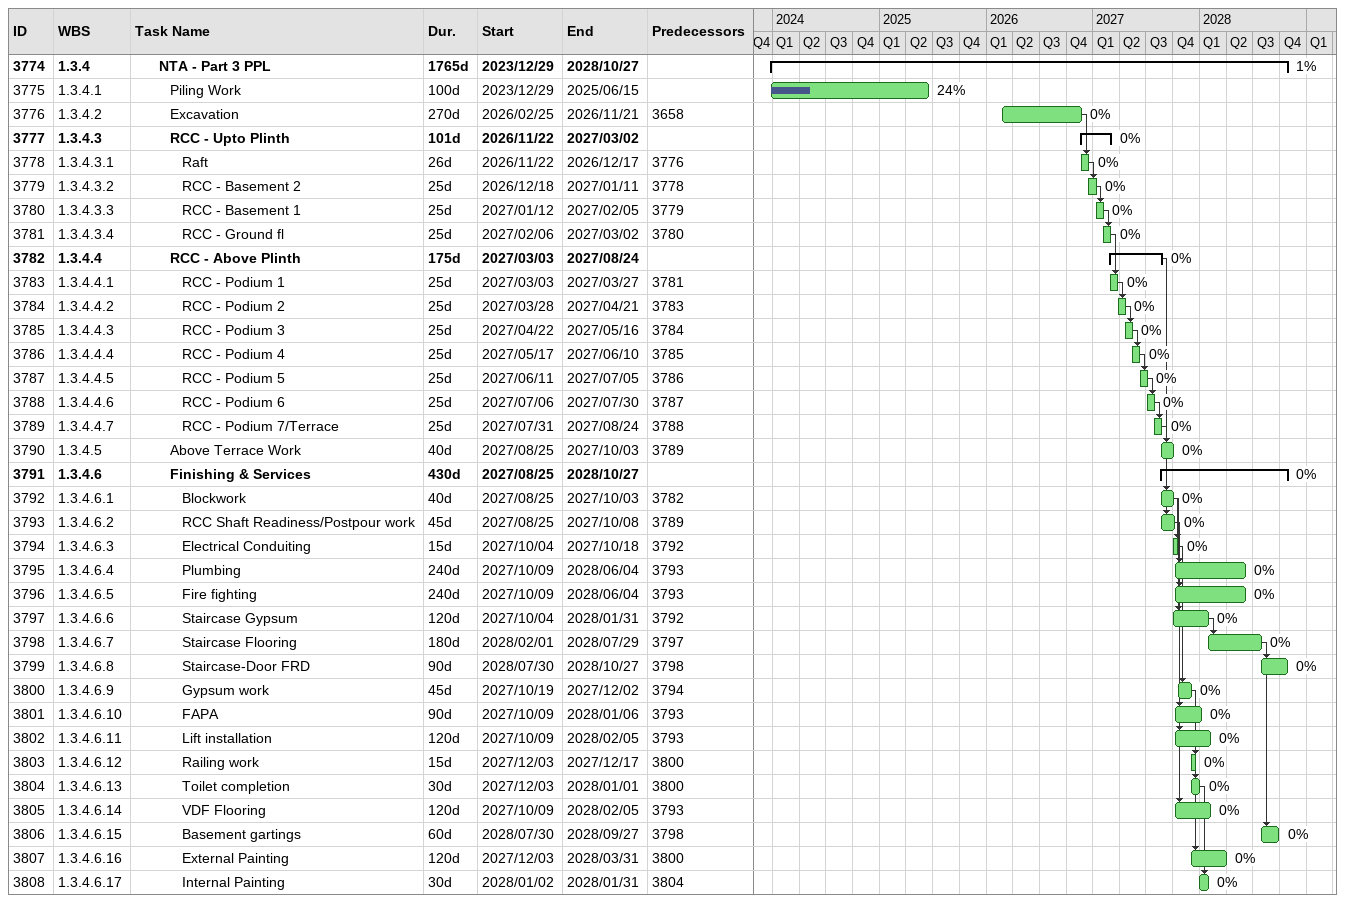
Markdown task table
| ID | WBS | Task | Duration | Start | Finish | Predecessors | % complete |
|---|---|---|---|---|---|---|---|
| 3774 | 1.3.4 | **NTA - Part 3 PPL** | 1765d | 2023-12-29 | 2028-10-27 |  | 1 |
| 3775 | 1.3.4.1 | Piling Work | 100d | 2023-12-29 | 2025-06-15 |  | 24 |
| 3776 | 1.3.4.2 | Excavation | 270d | 2026-02-25 | 2026-11-21 | 3658 | 0 |
| 3777 | 1.3.4.3 | **RCC - Upto Plinth** | 101d | 2026-11-22 | 2027-03-02 |  | 0 |
| 3778 | 1.3.4.3.1 | Raft | 26d | 2026-11-22 | 2026-12-17 | 3776 | 0 |
| 3779 | 1.3.4.3.2 | RCC - Basement 2 | 25d | 2026-12-18 | 2027-01-11 | 3778 | 0 |
| 3780 | 1.3.4.3.3 | RCC - Basement 1 | 25d | 2027-01-12 | 2027-02-05 | 3779 | 0 |
| 3781 | 1.3.4.3.4 | RCC - Ground fl | 25d | 2027-02-06 | 2027-03-02 | 3780 | 0 |
| 3782 | 1.3.4.4 | **RCC - Above Plinth** | 175d | 2027-03-03 | 2027-08-24 |  | 0 |
| 3783 | 1.3.4.4.1 | RCC - Podium 1 | 25d | 2027-03-03 | 2027-03-27 | 3781 | 0 |
| 3784 | 1.3.4.4.2 | RCC - Podium 2 | 25d | 2027-03-28 | 2027-04-21 | 3783 | 0 |
| 3785 | 1.3.4.4.3 | RCC - Podium 3 | 25d | 2027-04-22 | 2027-05-16 | 3784 | 0 |
| 3786 | 1.3.4.4.4 | RCC - Podium 4 | 25d | 2027-05-17 | 2027-06-10 | 3785 | 0 |
| 3787 | 1.3.4.4.5 | RCC - Podium 5 | 25d | 2027-06-11 | 2027-07-05 | 3786 | 0 |
| 3788 | 1.3.4.4.6 | RCC - Podium 6 | 25d | 2027-07-06 | 2027-07-30 | 3787 | 0 |
| 3789 | 1.3.4.4.7 | RCC - Podium 7/Terrace | 25d | 2027-07-31 | 2027-08-24 | 3788 | 0 |
| 3790 | 1.3.4.5 | Above Terrace Work | 40d | 2027-08-25 | 2027-10-03 | 3789 | 0 |
| 3791 | 1.3.4.6 | **Finishing & Services** | 430d | 2027-08-25 | 2028-10-27 |  | 0 |
| 3792 | 1.3.4.6.1 | Blockwork | 40d | 2027-08-25 | 2027-10-03 | 3782 | 0 |
| 3793 | 1.3.4.6.2 | RCC Shaft Readiness/Postpour work | 45d | 2027-08-25 | 2027-10-08 | 3789 | 0 |
| 3794 | 1.3.4.6.3 | Electrical Conduiting | 15d | 2027-10-04 | 2027-10-18 | 3792 | 0 |
| 3795 | 1.3.4.6.4 | Plumbing | 240d | 2027-10-09 | 2028-06-04 | 3793 | 0 |
| 3796 | 1.3.4.6.5 | Fire fighting | 240d | 2027-10-09 | 2028-06-04 | 3793 | 0 |
| 3797 | 1.3.4.6.6 | Staircase Gypsum | 120d | 2027-10-04 | 2028-01-31 | 3792 | 0 |
| 3798 | 1.3.4.6.7 | Staircase Flooring | 180d | 2028-02-01 | 2028-07-29 | 3797 | 0 |
| 3799 | 1.3.4.6.8 | Staircase-Door FRD | 90d | 2028-07-30 | 2028-10-27 | 3798 | 0 |
| 3800 | 1.3.4.6.9 | Gypsum work | 45d | 2027-10-19 | 2027-12-02 | 3794 | 0 |
| 3801 | 1.3.4.6.10 | FAPA | 90d | 2027-10-09 | 2028-01-06 | 3793 | 0 |
| 3802 | 1.3.4.6.11 | Lift installation | 120d | 2027-10-09 | 2028-02-05 | 3793 | 0 |
| 3803 | 1.3.4.6.12 | Railing work | 15d | 2027-12-03 | 2027-12-17 | 3800 | 0 |
| 3804 | 1.3.4.6.13 | Toilet completion | 30d | 2027-12-03 | 2028-01-01 | 3800 | 0 |
| 3805 | 1.3.4.6.14 | VDF Flooring | 120d | 2027-10-09 | 2028-02-05 | 3793 | 0 |
| 3806 | 1.3.4.6.15 | Basement gartings | 60d | 2028-07-30 | 2028-09-27 | 3798 | 0 |
| 3807 | 1.3.4.6.16 | External Painting | 120d | 2027-12-03 | 2028-03-31 | 3800 | 0 |
| 3808 | 1.3.4.6.17 | Internal Painting | 30d | 2028-01-02 | 2028-01-31 | 3804 | 0 |
